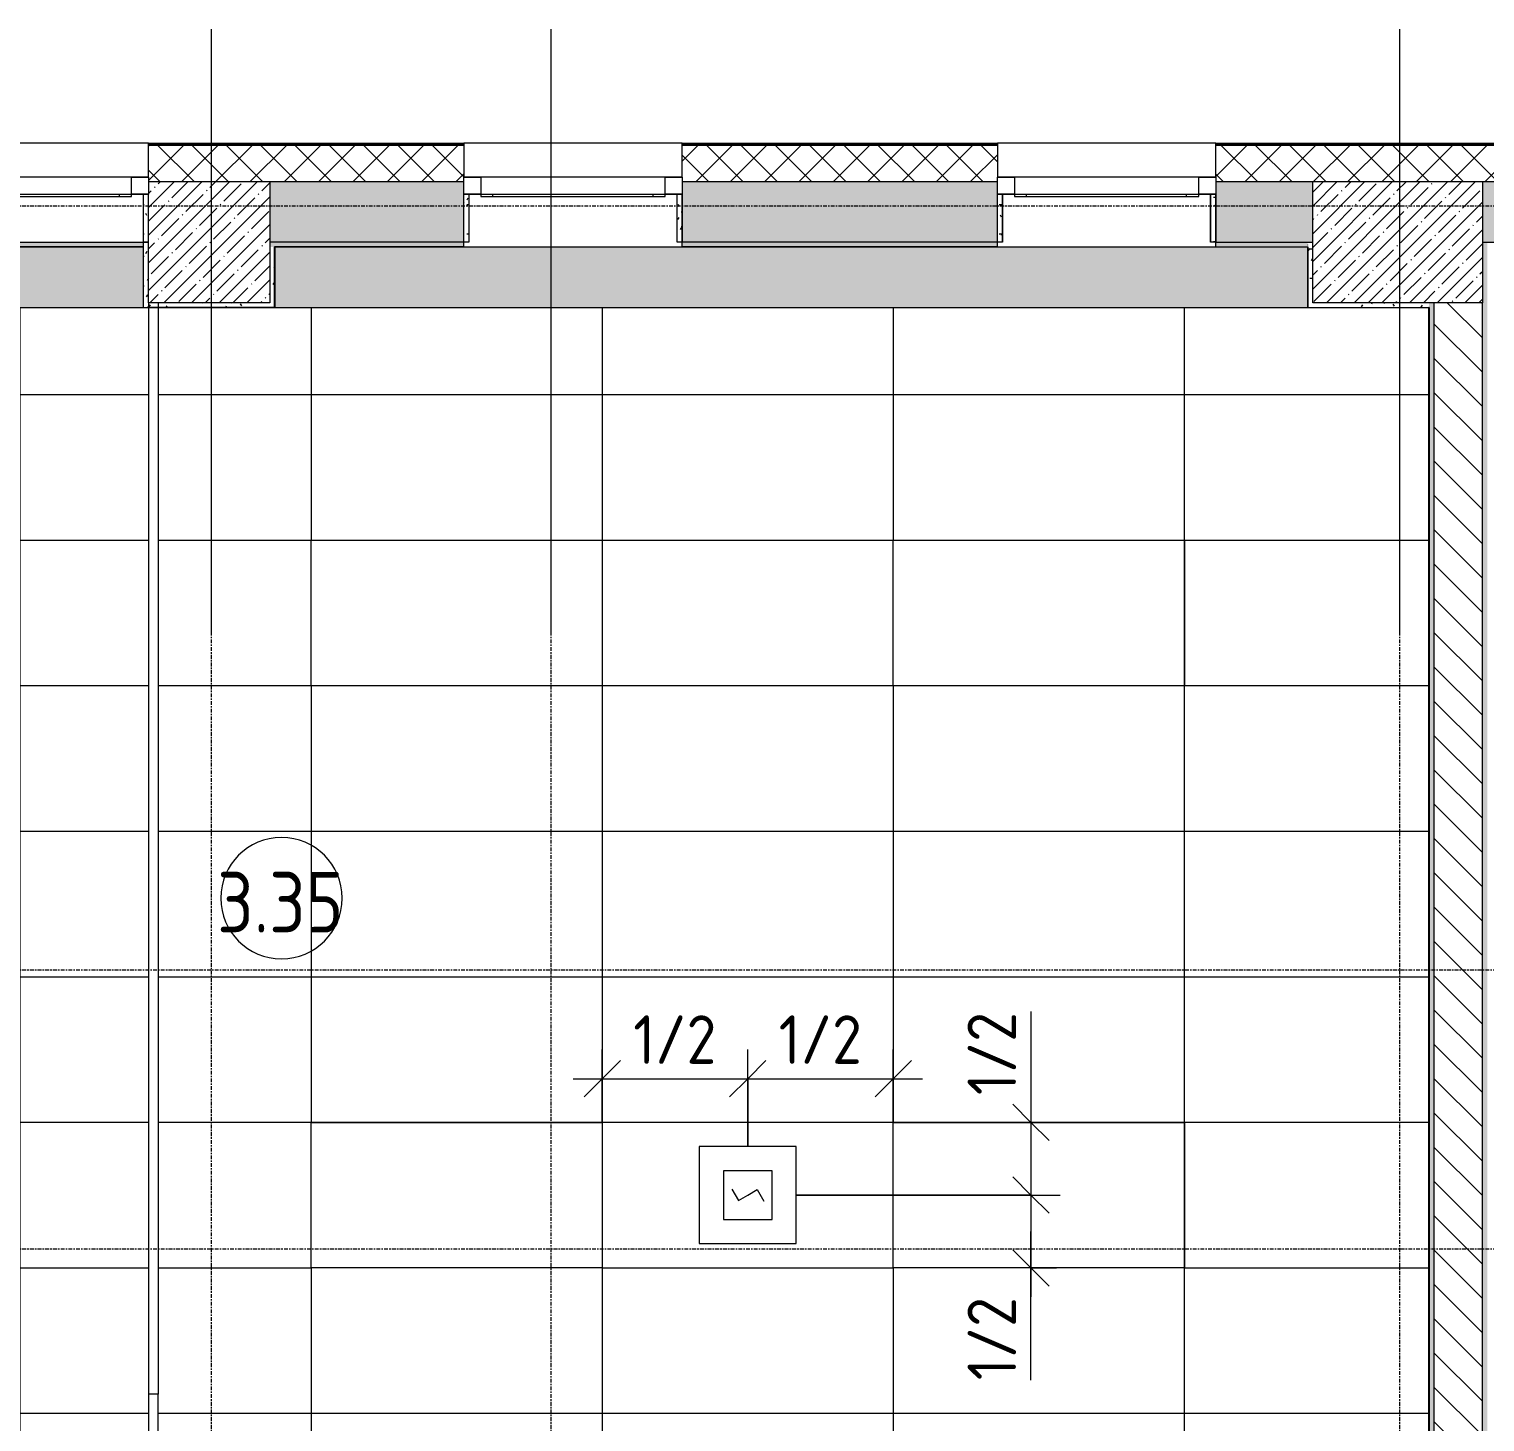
# Model space of a CAD drawing. Header units: millimetres. Extents: x 81303 to 275082, y -8553 to 29000.
# Drawn here: x 105058 to 111060, y 16286 to 22028 of the extents above; entities that cross this region are included whole.
import ezdxf

# ---------------------------------------------------------------- set-up
doc = ezdxf.new("R2010")
doc.units = ezdxf.units.MM
doc.linetypes.add('Осевая', pattern=[31.75, 6.35, -4.7625, 15.875, -4.7625])
for name, color, linetype, lineweight in [('A-ANNO-DIMS', 7, 'Continuous', 9), ('A-ANNO-DIMS-100', 7, 'Continuous', 9), ('A-AREA-IDEN', 7, 'Continuous', 9), ('A-CLNG-PATT', 7, 'Continuous', 9), ('A-GLAZ', 7, 'Continuous', 9), ('A-GLAZ-1', 7, 'Continuous', 13), ('A-WALL', 7, 'Continuous', 9), ('I-WALL', 7, 'Continuous', 9), ('Q-SPCQ', 7, 'Continuous', 9), ('S-COLS', 7, 'Continuous', 9), ('Оси', 7, 'Continuous', 9), ('Оси-2', 7, 'Осевая', 9)]:
    doc.layers.add(name, color=color, linetype=linetype, lineweight=lineweight)
for name, color, linetype, lineweight, true_color in [('A-ANNO-NOTE', 1, 'Continuous', 9, 0xff0000), ('A-CLNG-1', 7, 'Continuous', 9, 0xeaeaea), ('A-WALL-1', 7, 'Continuous', 9, 0x3c3c3c), ('A-WALL-2', 7, 'Continuous', 9, 0x535353), ('A-WALL-FNSH-1', 7, 'Continuous', 9, 0x3c3c3c), ('I-WALL-1', 7, 'Continuous', 9, 0x535353), ('Q-SPCQ-4', 1, 'Continuous', 9, 0xff0000), ('S-COLS-1', 9, 'Continuous', 9, 0x808080), ('S-COLS-2', 7, 'Continuous', 9, 0x3c3c3c)]:
    doc.layers.add(name, color=color, linetype=linetype, lineweight=lineweight, true_color=true_color)
doc.layers.add('A-CLNG-PATT-1', color=7, linetype='Continuous', lineweight=9, transparency=1)
doc.styles.add('GOST Common_1', font='GOST_Common.ttf', dxfattribs={"width": 0.9, "height": 250})
doc.styles.add('ISOCPEUR_1', font='isocpeur.ttf', dxfattribs={"width": 0.9, "height": 200})
doc.dimstyles.new('ISO-2_0_0_9К_Средний_округл2', dxfattribs={"dimscale": 304.8, "dimtxt": 199.196235, "dimasz": 0.492126, "dimexe": 0.393701, "dimexo": 0, "dimgap": 0, "dimtad": 1, "dimdec": 0, "dimrnd": 10, "dimzin": 0, "dimdsep": 46, "dimtxsty": 'ISOCPEUR_1', "dimblk1": 'OBLIQUE', "dimblk2": 'OBLIQUE', "dimsah": 1, "dimcen": 0.09, "dimdle": 0.393701, "dimazin": 0, "dimtfac": 1, "dimtdec": 4, "dimtix": 1, "dimtmove": 0, "dimatfit": 3, "dimfxl": 1, "dimtvp": 1, "dimtolj": 1, "dimtzin": 0, "dimarcsym": 2})
doc.dimstyles.new('ISO-2_0_0_9К_Средний_округл2_1', dxfattribs={"dimscale": 304.8, "dimtxt": 199.196235, "dimasz": 0.492126, "dimexe": 0.393701, "dimexo": 0, "dimgap": 0, "dimtad": 1, "dimdec": 0, "dimrnd": 10, "dimzin": 0, "dimdsep": 46, "dimtxsty": 'ISOCPEUR_1', "dimblk1": 'OBLIQUE', "dimblk2": 'OBLIQUE', "dimsah": 1, "dimcen": 0.09, "dimdle": 0.393701, "dimazin": 0, "dimtfac": 1, "dimtdec": 4, "dimtix": 1, "dimtmove": 1, "dimatfit": 3, "dimfxl": 1, "dimtvp": 1, "dimtolj": 1, "dimtzin": 0, "dimarcsym": 2})
pattern_1 = [(0, (0, 0), (121.92, 30.48), [10.058, -81.382, 10.058, -81.382, -487.68]), (0, (0, 0), (121.92, 30.48), [-182.88, 10.058, -172.822, 10.058, -81.382, -213.36]), (0, (0, 0), (121.92, 30.48), [-457.2, 10.058, -50.902, 10.058, -142.342]), (120, (45.72, 15.24), (-87.356454, 90.345817), [10.058, -81.382, 10.058, -81.382, -487.68]), (120, (45.72, 15.24), (-87.356454, 90.345817), [-182.88, 10.058, -172.822, 10.058, -81.382, -213.36]), (120, (45.72, 15.24), (-87.356454, 90.345817), [-457.2, 10.058, -50.902, 10.058, -142.342]), (240, (60.96, 76.2), (-34.563546, -120.825817), [10.058, -81.382, 10.058, -81.382, -487.68]), (240, (60.96, 76.2), (-34.563546, -120.825817), [-182.88, 10.058, -172.822, 10.058, -81.382, -213.36]), (240, (60.96, 76.2), (-34.563546, -120.825817), [-457.2, 10.058, -50.902, 10.058, -142.342])]

# ---------------------------------------------------------------- blocks, each defined once
blk = doc.blocks.new('120_Окно_СКБ_1Ст - 120_Окно_СКБ_1Ст 900х2500_h_ с форточкой-22876038-Сводный план потолка 3 этажа в осях 23-33')
at = {"layer": 'A-GLAZ'}
for p, q in [((450, -57), (-450, -57)), ((-450, -127), (450, -127))]:
    blk.add_line(p, q, dxfattribs=at)
at = {"layer": 'A-GLAZ-1'}
for p, q in [((-450, -127), (-450, -57)), ((-450, -57), (-380, -57)), ((-380, -57), (-380, -127)), ((380, -127), (380, -57)), ((380, -57), (450, -57)), ((450, -57), (450, -127)), ((-380, -127), (-450, -127)), ((-380, -127), (-380, -137)), ((-380, -137), (380, -137)), ((-330, -137), (-330, -127)), ((330, -137), (330, -127)), ((450, -127), (380, -127)), ((380, -137), (380, -127))]:
    blk.add_line(p, q, dxfattribs=at)
blk = doc.blocks.new('BSC_Колонна _Прямоугольная - 500х500-23282986-Сводный план потолка 3 этажа в осях 23-33')
at = {"layer": 'S-COLS-1'}
h = blk.add_hatch(dxfattribs=at)
h.set_pattern_fill('FP_13', color=256, style=0, pattern_type=2)
h.set_pattern_definition([(45, (-105800, -21150), (-57.024626, 57.024626), []), (45, (-105742.975, -21150), (-57.024626, 57.024626), [100.806, -20.161, 3.353, -16.808])])
h.paths.add_polyline_path([(-249.8, -250), (250, -250), (250, 250), (-249.8, 250), (-250, -250)])
at = {"layer": 'S-COLS-2'}
for p, q in [((-249.8, 250), (250, 250)), ((250, 250), (250, -250)), ((-250, -250), (-250, 198)), ((250, -250), (-250, -250))]:
    blk.add_line(p, q, dxfattribs=at)
blk = doc.blocks.new('BSC_Колонна _Прямоугольная - 700х500-V6-Сводный план потолка 3 этажа в осях 23-33')
at = {"layer": 'S-COLS-1'}
h = blk.add_hatch(dxfattribs=at)
h.set_pattern_fill('FP_18', color=256, style=0, pattern_type=2)
h.set_pattern_definition([(45, (-110700, -21150), (-57.024626, 57.024626), []), (45, (-110642.975, -21150), (-57.024626, 57.024626), [100.806, -20.161, 3.353, -16.808])])
h.paths.add_polyline_path([(-350, -250), (350, -250), (350, 250), (-350, 250)])
at = {"layer": 'S-COLS-2'}
for p, q in [((-350, 250), (350, 250)), ((-350, -250), (-350, 250)), ((350, 250), (350, -250)), ((350, -250), (-350, -250))]:
    blk.add_line(p, q, dxfattribs=at)
blk = doc.blocks.new('Извещатель потолочный - Монтируемые на перекрытии-30356282-Сводный план потолка 3 этажа в осях 23-33')
at = {"layer": 'Q-SPCQ'}
for p, q in [((-300, 300), (-300, -100)), ((100, 300), (-300, 300)), ((100, -100), (100, 300)), ((0, 200), (-200, 200)), ((-200, 200), (-200, 0)), ((0, 0), (0, 200)), ((-122.5, 139), (-74.9, 166.5)), ((-100, 100), (-122.5, 139)), ((-125.1, 33.5), (-77.5, 61)), ((-77.5, 61), (-100, 100)), ((-200, 0), (0, 0)), ((-300, -100), (100, -100))]:
    blk.add_line(p, q, dxfattribs=at)
blk = doc.blocks.new('Марка_Помещения - Номер-25198446-Сводный план потолка 3 этажа в осях 23-33')
at = {"layer": 'A-AREA-IDEN'}
for start, end in [(360, 180), (180, 360)]:
    blk.add_arc((0, 0), 2.5, start, end, dxfattribs=at)
blk = doc.blocks.new('DIMBLOCK145-Сводный план потолка 3 этажа в осях 23-33')
at = {"layer": 'A-ANNO-DIMS-100'}
for p, q in [((109188.4, 17978), (109188.4, 17533.2)), ((109188.4, 17641), (109188.4, 17221)), ((109188.4, 17533.2), (109188.4, 17371)), ((109294.4, 17521), (109068.4, 17521)), ((109188.4, 17521), (109294.4, 17521)), ((108221.1, 17221), (109308.4, 17221)), ((109188.4, 17221), (108221.1, 17221))]:
    blk.add_line(p, q, dxfattribs=at)
at = {"layer": 'A-ANNO-DIMS-100', "lineweight": 20}
for p, q in [((109188.4, 17521), (109113.4, 17596)), ((109188.4, 17521), (109263.4, 17446)), ((109188.4, 17221), (109113.4, 17296)), ((109188.4, 17221), (109263.4, 17146))]:
    blk.add_line(p, q, dxfattribs=at)
at = {"layer": 'A-ANNO-DIMS-100', "color": 0, "insert": (108927.1, 17633.2), "char_height": 200, "width": 413.715, "attachment_point": 1, "rotation": 90, "line_spacing_factor": 1.149209, "style": 'ISOCPEUR_1'}
blk.add_mtext('1/2', dxfattribs=at)
blk = doc.blocks.new('_Oblique')
at = {"color": 0, "linetype": 'ByBlock', "lineweight": -2}
blk.add_line((-0.5, -0.5), (0.5, 0.5), dxfattribs=at)
blk = doc.blocks.new('DIMBLOCK146-Сводный план потолка 3 этажа в осях 23-33')
at = {"layer": 'A-ANNO-DIMS-100', "lineweight": 20}
for p, q in [((109188.4, 17221), (109113.4, 17296)), ((109188.4, 17221), (109263.4, 17146)), ((109188.4, 16921), (109113.4, 16996)), ((109188.4, 16921), (109263.4, 16846))]:
    blk.add_line(p, q, dxfattribs=at)
at = {"layer": 'A-ANNO-DIMS-100'}
for p, q in [((108221.1, 17221), (109308.4, 17221)), ((109188.4, 17221), (108221.1, 17221)), ((109188.4, 17221), (109188.4, 16801)), ((109188.4, 16902.7), (109188.4, 17071)), ((109294.4, 16921), (109068.4, 16921)), ((109188.4, 16921), (109294.4, 16921)), ((109188.4, 16457.9), (109188.4, 16902.7))]:
    blk.add_line(p, q, dxfattribs=at)
at = {"layer": 'A-ANNO-DIMS-100', "color": 0, "insert": (108927.1, 16457.9), "char_height": 200, "width": 413.715, "attachment_point": 1, "rotation": 90, "line_spacing_factor": 1.149209, "style": 'ISOCPEUR_1'}
blk.add_mtext('1/2', dxfattribs=at)
blk = doc.blocks.new('DIMBLOCK147-Сводный план потолка 3 этажа в осях 23-33')
at = {"layer": 'A-ANNO-DIMS-100'}
for p, q in [((107421.1, 17521), (107421.1, 17820.9)), ((108021.1, 17421), (108021.1, 17820.9)), ((107301.1, 17700.9), (108021.1, 17700.9)), ((107421.1, 17700.9), (107421.1, 17521)), ((108021.1, 17700.9), (108021.1, 17421))]:
    blk.add_line(p, q, dxfattribs=at)
at = {"layer": 'A-ANNO-DIMS-100', "lineweight": 20}
for p, q in [((107421.1, 17700.9), (107496.1, 17775.9)), ((108021.1, 17700.9), (108096.1, 17775.9)), ((107421.1, 17700.9), (107346.1, 17625.9)), ((108021.1, 17700.9), (107946.1, 17625.9))]:
    blk.add_line(p, q, dxfattribs=at)
at = {"layer": 'A-ANNO-DIMS-100', "color": 0, "insert": (107548.8, 17962.2), "char_height": 200, "width": 413.715, "attachment_point": 1, "line_spacing_factor": 1.149209, "style": 'ISOCPEUR_1'}
blk.add_mtext('1/2', dxfattribs=at)
blk = doc.blocks.new('DIMBLOCK148-Сводный план потолка 3 этажа в осях 23-33')
at = {"layer": 'A-ANNO-DIMS-100'}
for p, q in [((108021.1, 17421), (108021.1, 17820.9)), ((108621.1, 17521), (108621.1, 17820.9)), ((108021.1, 17700.9), (108741.1, 17700.9)), ((108021.1, 17700.9), (108021.1, 17421)), ((108621.1, 17700.9), (108621.1, 17521))]:
    blk.add_line(p, q, dxfattribs=at)
at = {"layer": 'A-ANNO-DIMS-100', "lineweight": 20}
for p, q in [((108021.1, 17700.9), (108096.1, 17775.9)), ((108621.1, 17700.9), (108696.1, 17775.9)), ((108021.1, 17700.9), (107946.1, 17625.9)), ((108621.1, 17700.9), (108546.1, 17625.9))]:
    blk.add_line(p, q, dxfattribs=at)
at = {"layer": 'A-ANNO-DIMS-100', "color": 0, "insert": (108148.7, 17962.2), "char_height": 200, "width": 413.715, "attachment_point": 1, "line_spacing_factor": 1.149209, "style": 'ISOCPEUR_1'}
blk.add_mtext('1/2', dxfattribs=at)

msp = doc.modelspace()

# ---------------------------------------------------------------- hatches: boundary and pattern name
at = {"layer": 'A-CLNG-PATT'}
h = msp.add_hatch(dxfattribs=at)
h.set_pattern_fill('FP_24', color=256, style=0, pattern_type=2)
h.set_pattern_definition([(180, (105021.1, 15120.96), (-7e-14, -600), []), (270, (105021.1, 15121), (1200, 7e-14), [])])
h.paths.add_polyline_path([(109849, 13621), (109850, 14158), (110822, 14158), (110822, 15050), (110829, 15050), (110829, 20879), (105590, 20879), (105590, 13921), (106071, 13921), (106071, 13621), (107673.5, 13621)])
h.paths.add_polyline_path([(105529, 13621), (105529, 13921), (105550, 13921), (105550, 20879), (100821, 20879), (100821, 18180.8), (100828.5, 18180.8), (100828.5, 16380.8), (100821, 16380.8), (100821, 13921), (101121, 13921), (101121, 13621), (105095.9, 13621)])
h.paths.add_polyline_path([(108621.1, 14521), (108621.1, 15121), (109821.1, 15121), (109821.1, 14521)])
h.paths.add_polyline_path([(106384.7, 14521), (106221.1, 14521), (106221.1, 15121), (107421.1, 15121), (107421.1, 14521)])
h.paths.add_polyline_path([(103821.1, 14521), (103821.1, 15121), (105021.1, 15121), (105021.1, 14521)])
h.paths.add_polyline_path([(102518.3, 14521), (101421.1, 14521), (101421.1, 15121), (102621.1, 15121), (102621.1, 14521)])
h.paths.add_polyline_path([(108621.1, 16921), (108621.1, 17521), (109821.1, 17521), (109821.1, 16921)])
h.paths.add_polyline_path([(107421.1, 16921), (106221.1, 16921), (106221.1, 17521), (107421.1, 17521), (107421.1, 17215.2)])
h.paths.add_polyline_path([(105021.1, 16921), (103821.1, 16921), (103821.1, 17521), (105021.1, 17521), (105021.1, 17215.2)])
h.paths.add_polyline_path([(102621.1, 16921), (101421.1, 16921), (101421.1, 17521), (102621.1, 17521), (102621.1, 17215.2)])
h.paths.add_polyline_path([(108621.1, 19321), (108621.1, 19921), (109821.1, 19921), (109821.1, 19321)])
h.paths.add_polyline_path([(106221.1, 19321), (106221.1, 19921), (107421.1, 19921), (107421.1, 19321)])
h.paths.add_polyline_path([(103821.1, 19321), (103821.1, 19921), (105021.1, 19921), (105021.1, 19321)])
h.paths.add_polyline_path([(101421.1, 19321), (101421.1, 19921), (102621.1, 19921), (102621.1, 19321), (102518.3, 19321)])
at = {"layer": 'A-CLNG-PATT-1'}
h = msp.add_hatch(color=256, dxfattribs=at)
h.paths.add_polyline_path([(110329, 20879), (110329, 21129), (106071, 21129), (106071, 20879), (110251.1, 20879)])
h.paths.add_polyline_path([(101229.4, 20879), (105529, 20879), (105529, 21129), (100821, 21129), (100821, 20879)])
at = {"layer": 'A-WALL'}
h = msp.add_hatch(dxfattribs=at)
h.set_pattern_fill('FP_2', color=256, style=0, pattern_type=2)
h.set_pattern_definition([(45, (0, 0), (-70.71068, 70.71068), []), (135, (0, 0), (-70.71068, -70.71068), [])])
h.paths.add_polyline_path([(125080, 21400), (125230, 21400), (125230, 21550), (120150.2, 21550), (120150.2, 21400), (124830, 21400)])
h.paths.add_polyline_path([(119250.2, 21400), (119250.2, 21550), (117900.4, 21550), (117900.4, 21400), (117984, 21400)])
h.paths.add_polyline_path([(116695.2, 21400), (117000.4, 21400), (117000.4, 21550), (116130.4, 21550), (116130.4, 21400)])
h.paths.add_polyline_path([(114700.4, 21400), (114700.4, 21550), (113550, 21550), (113550, 21400)])
h.paths.add_polyline_path([(111250, 21400), (111250, 21550), (109950.4, 21550), (109950.4, 21400), (111050, 21400)])
h.paths.add_polyline_path([(93290, 21400), (93310, 21400), (93310, 21550), (93290, 21550)])
h.paths.add_polyline_path([(109050.4, 21400), (109050.4, 21550), (107750.4, 21550), (107750.4, 21400)])
h.paths.add_polyline_path([(106850.4, 21400), (106850.4, 21550), (105550.2, 21550), (105550.2, 21400), (106050, 21400)])
h.paths.add_polyline_path([(104650.2, 21400), (104650.2, 21550), (103450, 21550), (103450, 21400)])
h.paths.add_polyline_path([(101150, 21400), (101150, 21550), (96610, 21550), (96610, 21400), (100800, 21400)])
at = {"layer": 'I-WALL'}
h = msp.add_hatch(dxfattribs=at)
h.set_pattern_fill('FP_1', color=256, style=0, pattern_type=2)
h.set_pattern_definition([(45, (0, 0), (-57.024626, 57.024626), []), (45, (57.025, 0), (-57.024626, 57.024626), [100.806, -20.161, 3.353, -16.808])])
h.paths.add_polyline_path([(120850, 21150), (121040, 21150), (121040, 21400), (120850, 21400), (120850, 21346.6)])
h.paths.add_polyline_path([(119250.2, 21150), (119250.2, 21400), (117900.4, 21400), (117900.4, 21150), (117984, 21150)])
h.paths.add_polyline_path([(117000.4, 21150), (117000.4, 21400), (116130.4, 21400), (116130.4, 21150), (116695.2, 21150)])
h.paths.add_polyline_path([(114700.4, 21150), (114700.4, 21400), (113550, 21400), (113550, 21150)])
h.paths.add_polyline_path([(110350, 21150), (110350, 21400), (109950.4, 21400), (109950.4, 21150), (110330, 21150)])
h.paths.add_polyline_path([(111250, 21150), (111250, 21400), (111050, 21400), (111050, 21150), (111070, 21150)])
h.paths.add_polyline_path([(109050.4, 21150), (109050.4, 21400), (107750.4, 21400), (107750.4, 21150)])
h.paths.add_polyline_path([(106050, 21150), (106850.4, 21150), (106850.4, 21400), (106050, 21400), (106050, 21348)])
h.paths.add_polyline_path([(104650.2, 21150), (104650.2, 21400), (103450, 21400), (103450, 21150)])
h.paths.add_polyline_path([(100820, 21150), (101150, 21150), (101150, 21400), (100800, 21400), (100800, 21150)])
h = msp.add_hatch(dxfattribs=at)
h.set_pattern_fill('FP_21', color=256, style=0, pattern_type=2)
h.set_pattern_definition(pattern_1)
h.paths.add_polyline_path([(105530.2, 21150), (105550, 21150), (105550, 21347.8), (105530.2, 21347.8)])
h = msp.add_hatch(dxfattribs=at)
h.set_pattern_fill('FP_21', color=256, style=0, pattern_type=2)
h.set_pattern_definition(pattern_1)
h.paths.add_polyline_path([(106870.4, 21150), (106870.4, 21348), (106850.4, 21348), (106850.4, 21150)])
h = msp.add_hatch(dxfattribs=at)
h.set_pattern_fill('FP_21', color=256, style=0, pattern_type=2)
h.set_pattern_definition(pattern_1)
h.paths.add_polyline_path([(107750.4, 21150), (107750.4, 21347.8), (107730.4, 21347.8), (107730.4, 21150)])
h = msp.add_hatch(dxfattribs=at)
h.set_pattern_fill('FP_21', color=256, style=0, pattern_type=2)
h.set_pattern_definition(pattern_1)
h.paths.add_polyline_path([(109070.4, 21150), (109070.4, 21348), (109050.4, 21348), (109050.4, 21150)])
h = msp.add_hatch(dxfattribs=at)
h.set_pattern_fill('FP_21', color=256, style=0, pattern_type=2)
h.set_pattern_definition(pattern_1)
h.paths.add_polyline_path([(109950.4, 21150), (109950.4, 21347.8), (109930.4, 21347.8), (109930.4, 21150)])
h = msp.add_hatch(dxfattribs=at)
h.set_pattern_fill('FP_21', color=256, style=0, pattern_type=2)
h.set_pattern_definition(pattern_1)
h.paths.add_polyline_path([(105530, 21130), (105530, 21150), (100820, 21150), (100820, 21130), (105529, 21130)])
h = msp.add_hatch(dxfattribs=at)
h.set_pattern_fill('FP_21', color=256, style=0, pattern_type=2)
h.set_pattern_definition(pattern_1)
h.paths.add_polyline_path([(105530, 20879), (105550, 20880), (105550, 21150), (105530, 21150), (105530, 20900)])
h = msp.add_hatch(dxfattribs=at)
h.set_pattern_fill('FP_21', color=256, style=0, pattern_type=2)
h.set_pattern_definition(pattern_1)
h.paths.add_polyline_path([(110330, 21130), (110330, 21150), (109950.4, 21150), (109950.4, 21130), (110329, 21130)])
h.paths.add_polyline_path([(109050.4, 21130), (109050.4, 21150), (107750.4, 21150), (107750.4, 21130)])
h.paths.add_polyline_path([(106850.4, 21130), (106850.4, 21150), (106050, 21150), (106050, 21130), (106070, 21130)])
h = msp.add_hatch(dxfattribs=at)
h.set_pattern_fill('FP_21', color=256, style=0, pattern_type=2)
h.set_pattern_definition(pattern_1)
h.paths.add_polyline_path([(106050, 20880), (106070, 20880), (106070, 21130), (106050, 21130), (106050, 20900)])
h = msp.add_hatch(dxfattribs=at)
h.set_pattern_fill('FP_21', color=256, style=0, pattern_type=2)
h.set_pattern_definition(pattern_1)
h.paths.add_polyline_path([(110330, 20900), (110350, 20900), (110350, 21150), (110330, 21150), (110330, 21130)])
h = msp.add_hatch(dxfattribs=at)
h.set_pattern_fill('FP_21', color=256, style=0, pattern_type=2)
h.set_pattern_definition(pattern_1)
h.paths.add_polyline_path([(111050, 13600), (111070, 13600), (111070, 21150), (111050, 21150), (111050, 13637.4)])
h = msp.add_hatch(dxfattribs=at)
h.set_pattern_fill('FP_21', color=256, style=0, pattern_type=2)
h.set_pattern_definition(pattern_1)
h.paths.add_polyline_path([(105550, 20880), (106050, 20880), (106050, 20900), (105550, 20900)])
h = msp.add_hatch(dxfattribs=at)
h.set_pattern_fill('FP_21', color=256, style=0, pattern_type=2)
h.set_pattern_definition(pattern_1)
h.paths.add_polyline_path([(110830, 20880), (110830, 20900), (110330, 20900), (110330, 20880), (110829, 20880)])
h = msp.add_hatch(dxfattribs=at)
h.set_pattern_fill('FP_21', color=256, style=0, pattern_type=2)
h.set_pattern_definition(pattern_1)
h.paths.add_polyline_path([(110850, 14150), (110850, 20900), (110830, 20900), (110830, 14150)])
h = msp.add_hatch(dxfattribs=at)
h.set_pattern_fill('FP_4', color=256, style=0, pattern_type=2)
h.set_pattern_definition([(135, (0, 0), (-70.71068, -70.71068), [])])
h.paths.add_polyline_path([(111050, 13900), (111050, 20900), (110850, 20900), (110850, 13900)])

# ---------------------------------------------------------------- linework, layer by layer
at = {"layer": 'A-ANNO-NOTE'}
for p, q in [((106221.1, 19921), (107421.1, 19921)), ((106221.1, 19321), (106221.1, 19921)), ((107421.1, 19921), (107421.1, 19321)), ((108621.1, 19921), (109821.1, 19921)), ((108621.1, 19321), (108621.1, 19921)), ((109821.1, 19921), (109821.1, 19321)), ((107421.1, 19321), (106221.1, 19321)), ((109821.1, 19321), (108621.1, 19321)), ((106221.1, 17521), (107421.1, 17521)), ((106221.1, 16921), (106221.1, 17521)), ((107421.1, 17521), (107421.1, 16921)), ((108621.1, 17521), (109821.1, 17521)), ((108621.1, 16921), (108621.1, 17521)), ((109821.1, 17521), (109821.1, 16921)), ((107421.1, 16921), (106221.1, 16921)), ((109821.1, 16921), (108621.1, 16921))]:
    msp.add_line(p, q, dxfattribs=at)
at = {"layer": 'A-CLNG-1'}
for p, q in [((105529, 21129), (100821, 21129)), ((110329, 21129), (106071, 21129)), ((110329, 21129), (110329, 20879)), ((105530, 20879), (100821, 20879)), ((105529, 20879), (105529, 20879.5)), ((110829, 20879), (105589.8, 20879)), ((110829, 15050), (110829, 20879)), ((106221.1, 19321), (106221.1, 19921)), ((106221.1, 19921), (107421.1, 19921)), ((107421.1, 19921), (107421.1, 19321)), ((108621.1, 19321), (108621.1, 19921)), ((108621.1, 19921), (109821.1, 19921)), ((109821.1, 19921), (109821.1, 19321)), ((107421.1, 19321), (106221.1, 19321)), ((109821.1, 19321), (108621.1, 19321)), ((106221.1, 16921), (106221.1, 17521)), ((106221.1, 17521), (107421.1, 17521)), ((107421.1, 17521), (107421.1, 16921)), ((108621.1, 16921), (108621.1, 17521)), ((108621.1, 17521), (109821.1, 17521)), ((109821.1, 17521), (109821.1, 16921)), ((107421.1, 16921), (106221.1, 16921)), ((109821.1, 16921), (108621.1, 16921))]:
    msp.add_line(p, q, dxfattribs=at)
at = {"layer": 'A-WALL'}
for p, q in [((105550.2, 21553), (106850.4, 21553)), ((105550.2, 21550), (106850.4, 21550)), ((107750.4, 21553), (109050.4, 21553)), ((107750.4, 21550), (109050.4, 21550)), ((109950.4, 21553), (111250, 21553)), ((109950.4, 21550), (111250, 21550)), ((106050, 21400), (106850.4, 21400)), ((107750.4, 21400), (109050.4, 21400)), ((109950.4, 21400), (110350, 21400)), ((111050, 21400), (111250, 21400)), ((105530, 21130), (105529, 21130)), ((106850.4, 21150), (106050, 21150)), ((106850.4, 21130), (106070, 21130)), ((106070, 20880), (106070, 21130)), ((109050.4, 21150), (107750.4, 21150)), ((109050.4, 21130), (107750.4, 21130)), ((109950.4, 21150), (110350, 21150)), ((109950.4, 21130), (110330, 21130)), ((110330, 21130), (110330, 20900)), ((110850, 20900), (110850, 14130)), ((110830, 20880), (110830, 15050))]:
    msp.add_line(p, q, dxfattribs=at)
at = {"layer": 'A-WALL-1'}
for p, q in [((105550.2, 21418), (105550.2, 21550)), ((106850.4, 21550), (106850.4, 21418)), ((107750.4, 21418), (107750.4, 21550)), ((109050.4, 21550), (109050.4, 21418)), ((109950.4, 21418), (109950.4, 21550)), ((105530.2, 21150), (105530.2, 21347.8)), ((105530.2, 21347.8), (105550, 21347.8)), ((106850.4, 21130), (106850.4, 21348)), ((106870.4, 21348), (106870.4, 21150)), ((107730.4, 21150), (107730.4, 21347.8)), ((107730.4, 21347.8), (107750.4, 21347.8)), ((107750.4, 21130), (107750.4, 21348)), ((107750.4, 21347.8), (107750.4, 21150)), ((109050.4, 21130), (109050.4, 21348)), ((109070.4, 21348), (109070.4, 21150)), ((109930.4, 21150), (109930.4, 21347.8)), ((109930.4, 21347.8), (109950.4, 21347.8)), ((109950.4, 21130), (109950.4, 21348)), ((109950.4, 21347.8), (109950.4, 21150)), ((101150, 21150), (105550, 21150)), ((105529, 21130), (101150, 21130)), ((105530, 20879), (105530, 21150)), ((105550, 21150), (105530.2, 21150)), ((106870.4, 21150), (106850.4, 21150)), ((107750.4, 21150), (107730.4, 21150)), ((109070.4, 21150), (109050.4, 21150)), ((109950.4, 21150), (109930.4, 21150)), ((111050, 21150), (115600.4, 21150)), ((105550, 20900), (105550, 16400)), ((105590, 20900), (105590, 16400)), ((111050, 13400), (111050, 20900)), ((105550, 20879), (105530, 20879)), ((106070, 20880), (105550, 20880)), ((110830, 20880), (110829, 20880)), ((105590, 16400), (105550, 16400))]:
    msp.add_line(p, q, dxfattribs=at)
at = {"layer": 'A-WALL-2'}
for p, q in [((105550.2, 21558), (104650.2, 21558)), ((107750.4, 21558), (106850.4, 21558)), ((109950.4, 21558), (109050.4, 21558))]:
    msp.add_line(p, q, dxfattribs=at)
at = {"layer": 'A-WALL-FNSH-1'}
for p, q in [((105550.2, 21550), (105550.2, 21558)), ((105550.2, 21558), (106850.4, 21558)), ((106850.4, 21558), (106850.4, 21550)), ((107750.4, 21550), (107750.4, 21558)), ((107750.4, 21558), (109050.4, 21558)), ((109050.4, 21558), (109050.4, 21550)), ((109950.4, 21550), (109950.4, 21558)), ((109950.4, 21558), (111250, 21558)), ((105529.2, 21150), (105529.2, 21347.8)), ((105529.2, 21347.8), (105530.2, 21347.8)), ((106871.4, 21348), (106871.4, 21150)), ((107729.4, 21150), (107729.4, 21347.8)), ((107729.4, 21347.8), (107730.4, 21347.8)), ((109071.4, 21348), (109071.4, 21150)), ((109929.4, 21150), (109929.4, 21347.8)), ((109929.4, 21347.8), (109930.4, 21347.8)), ((105529, 20879.5), (105529, 21129)), ((105530.2, 21150), (105529.2, 21150)), ((106071, 21129), (106071, 20879)), ((106850.4, 21130), (106850.4, 21129)), ((106871.4, 21150), (106870.4, 21150)), ((107730.4, 21150), (107729.4, 21150)), ((107750.4, 21129), (107750.4, 21130)), ((109050.4, 21130), (109050.4, 21129)), ((109071.4, 21150), (109070.4, 21150)), ((109930.4, 21150), (109929.4, 21150)), ((109950.4, 21129), (109950.4, 21130)), ((110329, 21130), (110329, 21129)), ((110330, 20900), (110330, 20880)), ((105530, 20879.5), (105529, 20879.5)), ((105589.8, 20879), (105550, 20879)), ((110330, 20880), (110829, 20880))]:
    msp.add_line(p, q, dxfattribs=at)
at = {"layer": 'I-WALL-1'}
for p, q in [((105529, 21129), (105529, 21130)), ((105550, 16400), (105550, 15000)), ((105590, 15000), (105590, 16400))]:
    msp.add_line(p, q, dxfattribs=at)
at = {"layer": 'Оси'}
for p, q in [((105810, 19528.3), (105810, 22028.3)), ((107210, 19528.3), (107210, 22028.3)), ((110710, 19528.3), (110710, 22028.3))]:
    msp.add_line(p, q, dxfattribs=at)
at = {"layer": 'Оси-2'}
for p, q in [((84603.1, 21300), (122455, 21300)), ((105810, 593.7), (105810, 19528.3)), ((107210, 593.7), (107210, 19528.3)), ((110710, 593.7), (110710, 19528.3)), ((84603.1, 18150), (122455, 18150)), ((84603.1, 17000), (122455, 17000))]:
    msp.add_line(p, q, dxfattribs=at)

# ---------------------------------------------------------------- block references
at = {"layer": 'A-AREA-IDEN', "xscale": 99.99999999999993, "yscale": 99.99999999999993, "zscale": 99.99999999999993}
msp.add_blockref('Марка_Помещения - Номер-25198446-Сводный план потолка 3 этажа в осях 23-33', (106098.7, 18445.3), dxfattribs=at)
at = {"layer": 'A-GLAZ'}
for p in [(105100.2, 21475), (107300.4, 21475), (109500.4, 21475)]:
    msp.add_blockref('120_Окно_СКБ_1Ст - 120_Окно_СКБ_1Ст 900х2500_h_ с форточкой-22876038-Сводный план потолка 3 этажа в осях 23-33', p, dxfattribs=at)
at = {"layer": 'Q-SPCQ-4', "rotation": 269.9999999999997}
msp.add_blockref('Извещатель потолочный - Монтируемые на перекрытии-30356282-Сводный план потолка 3 этажа в осях 23-33', (107921.1, 17121), dxfattribs=at)
at = {"layer": 'S-COLS'}
for name, p in [('BSC_Колонна _Прямоугольная - 500х500-23282986-Сводный план потолка 3 этажа в осях 23-33', (105800, 21150)), ('BSC_Колонна _Прямоугольная - 700х500-V6-Сводный план потолка 3 этажа в осях 23-33', (110700, 21150))]:
    msp.add_blockref(name, p, dxfattribs=at)

# ---------------------------------------------------------------- texts
at = {"layer": 'A-AREA-IDEN', "insert": (105833, 18553.8), "char_height": 250, "width": 663.797, "attachment_point": 1, "style": 'GOST Common_1'}
msp.add_mtext('3.35', dxfattribs=at)

# ---------------------------------------------------------------- dimensions: what is measured, and where the dimension line sits
at = {"layer": 'A-ANNO-DIMS'}
for base, p1, p2, picture, middle in [((109188.4, 17221), (109294.4, 17521), (108221.1, 17221), 'DIMBLOCK145-Сводный план потолка 3 этажа в осях 23-33', (109060.4, 17840.1)), ((109188.4, 16921), (108221.1, 17221), (109294.4, 16921), 'DIMBLOCK146-Сводный план потолка 3 этажа в осях 23-33', (109060.4, 16664.8))]:
    dim = msp.add_linear_dim(base=base, p1=p1, p2=p2, angle=90, text='1/2', dimstyle='ISO-2_0_0_9К_Средний_округл2_1', override={"dimpost": '<>', "dimfxl": 1114.453997}, dxfattribs=at)
    dim.commit()
    dim.dimension.update_dxf_attribs({"geometry": picture, "text_midpoint": middle, "dimtype": 160, "text_rotation": 90})
for base, p1, p2, picture, middle in [((108021.1, 17700.9), (107421.1, 17521), (108021.1, 17421), 'DIMBLOCK147-Сводный план потолка 3 этажа в осях 23-33', (107721.1, 17800.9)), ((108621.1, 17700.9), (108021.1, 17421), (108621.1, 17521), 'DIMBLOCK148-Сводный план потолка 3 этажа в осях 23-33', (108321.1, 17800.9))]:
    dim = msp.add_linear_dim(base=base, p1=p1, p2=p2, text='1/2', dimstyle='ISO-2_0_0_9К_Средний_округл2', override={"dimpost": '<>', "dimfxl": 608.276919}, dxfattribs=at)
    dim.commit()
    dim.dimension.update_dxf_attribs({"geometry": picture, "text_midpoint": middle})

doc.saveas('drawing.dxf')
